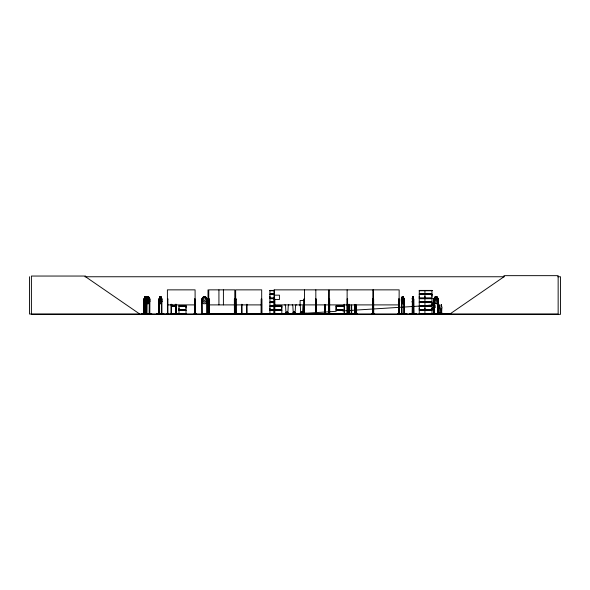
<?xml version="1.0" encoding="UTF-8"?>
<svg xmlns="http://www.w3.org/2000/svg" width="590" height="590" viewBox="0 0 590 590"><rect width="100%" height="100%" fill="white"/><g stroke="black" fill="none" stroke-linecap="round" stroke-linejoin="round"><path stroke-width="0.89" d="M178.991 309.853L178.991 306.394L186.02 306.394L186.012 309.853L178.991 309.853L178.999 308.128M186.012 308.128L186.012 306.394M274.357 309.853L269.925 309.853L269.932 308.128M274.357 298.024L269.925 298.024L269.932 296.298M281.806 308.128L281.806 306.394L274.896 306.394M343.159 309.853L336.13 309.853L336.138 306.394L343.159 306.394M431.969 309.853L419.269 309.853L419.276 308.128M419.269 298.024L419.269 294.572L431.969 294.572L431.961 298.024L419.269 298.024L419.276 296.298M424.94 309.853L424.94 308.128M424.94 298.024L424.94 296.298M431.961 296.298L431.961 294.572M210.932 313.747L202.267 313.637M271.348 314.02L281.983 313.747L269.932 313.784M301.106 313.747C315.62 311.682 298.562 317.671 301.195 311.94L302.05 311.94L302.05 313.585M306.748 313.74L300.244 313.895M412.499 298.909L412.55 314.028M413.472 298.872L413.029 302.198L412.388 300.782M439.196 313.46L439.395 308.629A1.254 0.627 -90 0 0 439.262 306.66C440.051 305.141 438.51 304.396 438.65 305.141M441.468 304.757L441.696 306.66A1.254 0.627 -90 0 1 441.822 308.629L441.622 313.46L440.996 313.46L440.937 308.629A1.254 0.627 -90 0 1 441.069 306.66L441.106 304.993M159.403 298.872L159.329 314.028M401.716 314.028L401.635 298.813M146.681 298.872L146.681 314.028M146.91 298.909L145.966 296.586L144.926 296.586M149.366 314.02L149.499 298.813M206.81 298.887L207.223 298.997L205.386 296.652L203.535 296.652L202.606 298.997L202.606 300.782L203.845 302.198L205.084 302.198L206.301 300.782L206.301 298.997L205.386 296.652M438.532 312.737L438.835 312.988L438.363 312.958M438.208 312.899L438.532 312.966M441.01 312.781L440.627 312.833L441.276 312.744M440.944 312.921L441.261 312.929M409.482 314.02L416.555 314.02M409.563 314.028L416.474 314.028M412.499 298.813L412.196 314.028M441.003 312.855L440.597 312.634L440.597 313.733M269.91 314.02L281.998 313.983M287.035 312.368L287.013 312.066M424.918 313.887L424.933 310.546M402.292 298.997L402.594 296.962L403.228 298.997M317.25 313.983L314.426 313.725L317.273 314.028M317.258 313.747L314.426 313.747M181.801 313.983L181.845 313.482L181.897 314.028M403.228 296.652L403.693 300.782L403.073 302.198L402.446 302.198L401.812 298.997L402.284 296.652L403.28 296.652M147.662 296.962L147.249 300.045L148.09 300.966L148.518 298.997L148.09 296.962L147.618 296.962M412.675 296.586L412.204 298.997L412.617 296.586L413.17 296.586M413.111 303.739L413.583 301.335M441.01 305.141L441.224 304.757M156.49 313.747L164.241 313.983M161.372 313.983L161.424 298.997L160.959 296.652L159.986 296.652M398.899 314.02L398.87 313.482M141.438 313.747L151.807 313.991M435.317 296.652L434.587 300.782L435.56 302.198L436.534 302.198L437.492 300.782L436.77 296.652L435.317 296.652L433.856 298.997L433.812 301.357L435.295 303.739L436.836 303.739M437.869 298.99L438.377 298.997L438.355 314.028M301.682 312.044L301.49 312.39M294.019 312.147L294.292 312.464L294.122 312.095M294.233 312.294L294.292 312.066M301.556 312.044L301.564 312.435M432.123 313.991L440.162 313.991L440.265 313.209L442.102 313.209L442.102 313.865M432.153 313.747L435.656 314.028M435.619 313.983L432.153 313.954M274.018 313.983L274.04 313.482M277.374 314.02L277.58 313.585M403.228 300.045L402.911 300.966L402.292 300.045M145.951 300.045L145.31 300.966L145.31 296.962L145.951 298.997M207.311 313.725L207.297 298.975L205.416 296.586L203.506 296.586L201.625 298.975L201.625 301.357L203.506 303.739L205.416 303.739L207.297 301.357M237.077 313.718L233.485 313.718L237.077 314.028M327.642 313.747L330.496 313.725M345.666 313.983L348.55 313.718L345.644 313.991M371.641 313.747L374.739 313.954M438.613 304.993L439.174 304.86M166.255 313.983L168.467 313.718L166.262 313.954M166.262 313.74L168.438 313.725M169.832 313.983L184.523 313.747M160.023 296.586L159.057 298.997L160.038 296.652L159.573 300.782L160.192 302.198L160.812 302.198L161.424 300.782M160.908 303.68L161.918 301.357L160.923 303.739L159.971 303.739M403.295 296.586L402.269 296.586C401.008 298.887 400.898 301.497 402.336 303.68M403.228 303.68L404.253 301.357L403.243 303.739L403.243 296.586L404.224 298.997L404.253 301.357M343.218 313.983L350.187 313.718C346.028 313.246 352.296 315.311 351.765 313.46L351.109 313.46L351.109 314.005M344.449 313.991L344.449 313.482M344.685 313.747L336.138 313.784M350.335 313.969L357.393 313.969M351.588 313.969L351.588 313.46M144.926 303.739L145.966 303.739L146.851 301.335M145.966 303.739L146.932 301.357M241.421 313.983L241.472 313.482M274.276 313.983L274.269 298.997M146.962 298.806L146.844 314.028M437.979 298.997L437.935 314.028L437.795 298.798M437.942 314.013L438.06 313.482M449.956 314.013L442.574 313.865M146.35 298.216L147.227 296.586L148.54 296.586L149.831 298.975L149.831 301.357L148.496 303.739L147.175 303.739M148.474 303.68L149.831 301.357M436.799 303.739L438.23 301.335M174.456 306.07L175.319 304.897L174.485 306.129L172.708 306.129M280.398 313.585L280.25 314.02M285.818 314.005L286.069 313.895M293.348 313.895L292.773 313.784L292.773 312.803L292.994 313.585M300.369 314.013L300.944 314.028M302.508 313.895L302.692 314.013M302.877 314.02L303.031 312.803L302.81 313.585M432.824 309.315L434.823 307.464L434.823 305.613L432.824 303.762M432.839 309.374L434.904 307.493L434.874 305.583L432.824 304.683L431.297 304.683M419.247 302.058L431.976 302.235M419.269 313.88L419.276 310.546L431.969 310.546L431.969 313.88L419.247 314.02M449.897 314.02L503.993 276.754L503.993 275.655L558.147 275.655L558.147 314.028L29.5 314.028L29.5 276.754M278.104 313.895L277.58 313.784M285.317 314.028L285.494 312.803L285.707 313.585M285.862 314.028L285.494 313.784L288.311 313.88M287.581 314.028L287.942 314.028M288.156 314.02L288.311 312.803L288.09 313.585M292.751 313.895L293.473 314.013M292.596 314.028L295.774 314.028L294.823 314.005L295.59 313.784L295.59 312.803L295.376 313.585M300.399 314.028L300.214 312.803L300.435 313.585M201.566 313.991L202.267 313.482M302.759 313.423L336.212 311.321M342.643 310.915L419.645 306.062M84.871 276.754L504.273 276.754M557.734 276.754L560.5 276.754L560.5 314.345L31.403 314.345L31.403 276.046L85.565 276.046L85.565 276.754L139.719 314.028M269.918 290.405L274.357 290.405M419.261 290.405L431.976 290.405M274.357 290.546L269.918 290.531L269.932 293.879L274.357 293.879M269.932 290.752L274.35 290.752M419.276 290.752L431.961 290.752M269.881 294.115L274.365 294.115M419.217 294.115L432.02 294.115M269.881 294.329L274.365 294.329M419.217 294.329L432.02 294.329M274.357 294.572L269.925 294.572L269.925 298.024M274.402 295.155L279.417 295.155L279.417 299.536L274.402 299.536M159.971 296.586L160.974 296.586L161.889 298.997L161.867 301.357M436.836 296.586L435.295 296.586L433.812 298.975L434.432 298.997L434.358 314.028M144.948 296.652L145.951 296.652L146.423 300.782L145.796 302.198L145.162 302.198L144.521 300.782L145 296.652L144.048 298.997L144.115 314.028M413.162 296.652L412.624 296.652L412.388 298.997L412.358 314.028M413 296.962L412.786 300.966L412.941 296.962M269.881 298.267L274.365 298.267M419.217 298.267L432.02 298.267M269.881 298.481L274.365 298.481M419.217 298.481L432.02 298.481M274.357 298.724L269.925 298.724L269.925 302.05L274.35 301.962M144.277 298.783L144.248 314.028L144.277 313.482L143.768 313.482M161.616 298.783L161.66 314.028M403.892 298.783L403.921 314.028M149.248 298.997L149.831 298.975L149.779 314.028M161.867 298.975L161.402 298.997M401.311 298.975L401.856 298.997M404.202 298.975L404.135 314.028L404.106 313.482M413.494 314.028L413.656 298.975L413.678 314.028M436.77 296.652L438.318 298.975L436.799 296.586M144.299 298.997L143.82 298.997L143.783 314.028M146.416 298.997L146.903 298.997L145.914 296.586L145.9 314.028M159.359 298.997L158.894 298.997L158.894 314.028M167.398 298.997L167.944 298.997M208.012 298.997L208.211 314.028M208.764 298.997L209.303 298.997L209.354 314.028M235.653 298.997L236.192 298.997M274.07 298.997L274.881 298.997L274.822 314.028M304.44 298.997L303.931 298.997L304.02 314.028M315.834 298.997L316.174 314.028M329.102 298.997L329.64 298.997L329.692 314.028M347.141 298.997L347.68 298.997M398.707 298.997L399.246 298.997L399.297 314.028M403.892 298.997L404.393 298.997L404.423 314.028M413.509 298.997L413.841 314.028M304.02 300.502L300.104 300.502L300.104 304.89M433.893 301.335L435.332 303.739M419.276 301.962L431.961 301.962L431.969 298.724L419.269 298.724L419.269 302.05L431.976 302.058M274.357 302.058L269.859 302.146L274.357 302.198M274.357 302.375L269.918 302.353L269.932 305.701L274.357 305.701M431.976 302.375L419.261 302.375L419.276 305.701C422.772 307.707 432.551 302.618 434.557 306.837L431.924 307.464M269.932 302.574L274.35 302.574M419.276 302.574L431.961 302.574M401.34 301.335L402.321 303.739L403.295 303.739M413.17 303.739L412.617 303.739L412.145 301.335L412.675 303.739M431.371 303.732L433.222 303.732M431.371 304.241L433.222 304.241L433.119 303.732M167.398 304.897L195.083 304.897M208.764 304.897L234.805 304.897M235.653 304.897L261.695 304.897M274.372 304.897L328.859 304.897M329.102 304.897L399.15 304.897M434.823 305.613L432.839 303.703M178.991 305.701L186.02 305.701M274.896 305.701L281.814 305.701M336.13 305.701L343.159 305.701M178.94 305.945L186.071 305.945M269.881 305.945L274.365 305.945M274.852 305.945L281.865 305.945M336.079 305.945L343.21 305.945M419.217 305.945L432.02 305.945M174.478 306.07L172.737 306.07L171.904 304.897M178.94 306.158L186.071 306.158M269.881 306.158L274.365 306.158M274.852 306.158L281.865 306.158M336.079 306.158L343.21 306.158M419.217 306.158L432.02 306.158M274.357 306.394L269.925 306.394L269.925 309.853M431.969 306.394L419.269 306.394L419.269 309.853M439.262 313.46L438.569 313.46L438.444 308.629A1.254 0.627 -90 0 1 438.569 306.66L438.636 306.66A1.254 0.627 -90 0 0 438.51 308.629L438.636 313.46M439.196 305.303L439.262 306.66M434.904 307.493L431.297 308.378M439.329 308.629L439.395 308.629A1.254 0.627 -90 0 0 439.196 306.66M431.371 308.747L433.222 308.747L433.119 309.256M431.371 309.256L433.222 309.256M431.482 309.374L432.868 309.374M274.896 309.853L281.814 309.853L281.814 306.394M178.94 310.089L186.071 310.089M269.881 310.089L274.365 310.089M274.852 310.089L281.865 310.089M336.079 310.089L343.21 310.089M419.217 310.089L432.02 310.089M178.94 310.303L186.071 310.303M269.881 310.303L274.365 310.303M274.852 310.303L281.865 310.303M336.079 310.303L343.21 310.303M419.217 310.303L432.02 310.303M274.357 310.546L269.925 310.546L269.925 313.88M274.896 310.546L281.814 310.546L281.814 313.88M336.13 310.546L343.159 310.546M438.164 312.634L438.835 312.744M440.642 312.899L441.291 312.914M437.839 313.209L439.675 313.209L439.675 313.865M355.954 313.46L356.611 313.46M145.752 313.482L146.895 313.482M149.204 313.482L149.786 313.482M159.366 313.482L158.85 313.482L158.88 314.028M161.358 313.482L161.874 313.482L161.852 314.028M171.543 313.482L170.886 313.482L170.886 314.028M175.54 313.482L176.196 313.482M194.56 313.482L195.209 313.482M207.282 313.482L206.655 313.482L206.655 314.028M207.96 313.482L349.472 313.482M355.298 313.482L354.656 313.482L354.656 314.028M372.696 313.482L373.691 313.482M399.297 313.482L398.656 313.482L398.656 314.028M401.384 313.482L401.908 313.482M403.921 313.482L404.438 313.482M412.167 313.482L412.572 313.482M413.465 313.482L413.87 313.482M433.856 313.482L434.483 313.482L434.476 314.028M437.81 313.482L438.429 313.482M194.162 313.991L196.286 313.725L194.088 314.028M242.099 313.637L246.487 313.637M260.374 314.028L263.288 313.991L260.441 313.991M323.187 313.718L327.236 313.983M397.822 314.028L406.768 314.028M443.09 313.629L443.894 313.629M445.516 313.629L446.32 313.629M178.991 313.88L178.991 310.546L186.02 310.546L186.02 313.88L175.127 313.718L186.012 313.784M194.125 313.747L196.293 313.747M237.04 313.747L233.552 313.991M263.258 313.74L260.382 313.718M353.889 313.991L356.736 313.991M397.83 313.718L406.79 313.747M409.556 313.747L416.481 313.747M419.276 313.784L431.961 313.784M440.339 313.733L442.028 313.733L442.028 313.209M357.614 313.998L353.823 313.718M406.798 313.983L397.852 313.74M436.689 313.991L450.104 314.013M279.999 314.013L280.198 313.482M336.094 314.013L344.685 313.954L344.626 313.482M304.551 313.725L304.44 289.86M247.121 313.718L247.055 304.3M348.992 313.991L348.919 304.3M149.233 313.983L149.248 301.645M179.574 313.983L179.537 313.482M171.882 304.897L172.737 306.129M146.608 300.782L147.463 302.198L148.311 302.198L149.152 300.782L148.518 296.652L147.198 296.652L146.608 298.997L146.556 314.028M148.496 296.586L149.794 298.997M438.857 314.013L438.783 313.209M145 303.68L143.96 301.357L144.985 303.739L144.985 296.586L143.99 298.997L143.953 314.028M355.895 313.932L356.013 305.163L356.058 314.005M160.908 296.652L161.837 298.997L161.822 314.028M160.038 303.68L159.027 301.357L160.023 303.739M413.111 296.586L413.642 298.997M413.103 296.652L413.339 298.997M440.937 308.629L441.069 313.46M441.231 313.733L441.231 313.209L441.165 313.865M440.959 312.634L440.877 313.733M440.671 312.634L440.671 313.733M440.103 314.028L436.63 314.028M439.602 313.209L439.602 313.733M438.731 313.209L438.731 313.865M438.636 305.303L438.569 306.66M438.532 312.634L438.532 313.733M438.451 312.634L438.429 314.028M438.259 298.997L438.193 314.028M434.225 298.806L434.306 314.028M434.115 313.482L434.115 314.028M434.026 298.997L433.982 314.028M433.893 298.997L433.908 314.028M424.933 290.546L424.94 293.879M424.933 294.572L424.933 298.024M424.94 298.724L424.933 302.05M424.933 302.375L424.94 305.701M424.933 306.394L424.933 309.853M413.701 298.997L413.701 314.028M412.27 313.482L412.299 314.028M404.253 313.482L404.253 314.028M402.269 296.586L402.269 303.739M401.856 301.645L401.886 314.028M401.598 302.53L401.606 314.028M401.429 298.997L401.436 314.028M399.069 314.028L399.15 289.86L329.102 289.86L329.05 314.028M398.803 298.997L398.759 314.028M373.691 314.028L373.64 298.997L372.74 298.997L372.696 314.028M373.544 298.997L373.595 314.028M373.477 313.482L373.463 314.028M373.278 298.997L373.264 314.028M373.182 289.86L373.205 314.028M373.101 289.86L373.123 314.028M372.924 313.482L372.91 314.028M372.843 298.997L372.792 314.028M356.552 305.163L356.611 314.005M356.5 305.163L356.441 314.005M355.246 304.425L355.209 314.028M355.143 304.425L355.062 314.028M354.87 313.482L354.885 314.028M354.708 304.425L354.752 314.028M351.662 305.163L351.714 314.005M351.286 313.46L351.293 314.005M351.22 305.163L351.212 314.005M349.457 314.028L349.413 304.3L349.361 314.028M348.867 304.3L348.815 314.028M348.366 313.563L348.366 314.028M347.724 313.482L347.724 314.028M347.576 298.997L347.628 314.028M347.51 313.482L347.495 314.028M347.237 298.997L347.237 314.028M347.141 289.86L347.09 314.028M344.523 304.3L344.575 314.028M344.147 313.482L344.154 314.028M344.081 304.3L344.081 314.028M343.97 313.482L343.97 314.028M336.13 306.394L336.13 309.853M329.537 298.997L329.589 314.028M329.471 313.482L329.456 314.028M329.264 313.482L329.279 314.028M329.198 298.997L329.146 314.028M328.947 314.028L328.637 298.997L328.711 314.028M328.792 314.028L328.859 289.86L274.372 289.86L274.328 314.028M328.615 313.482L328.615 314.028M325.223 304.425L325.208 314.028M325.083 304.425L325.127 314.028M324.95 313.482L325.024 314.028M324.869 304.425L324.825 314.028M324.729 304.425L324.729 314.028L324.684 313.482M316.056 298.997L316.078 314.028M315.93 298.997L315.93 314.028M315.834 289.86L315.827 314.028M304.315 298.997L304.359 314.028M304.182 298.997L304.219 314.028M304.056 313.482L304.086 314.028M303.835 304.425L303.872 314.028M303.806 313.482L303.798 314.028M294.617 313.585L294.617 311.94L293.754 311.94L293.754 313.585M287.33 313.585L287.33 311.94L286.467 311.94L286.467 313.585M280.235 313.482L280.316 314.028M280.066 313.482L280.066 314.028L279.697 313.637M279.925 313.482L279.859 314.028M279.771 313.482L279.815 314.028M276.312 313.637L276.312 314.028M276.268 313.482L276.194 314.028L276.068 313.482M275.943 313.482L275.928 314.028M275.818 313.482L275.862 314.028M275.751 313.482L275.7 314.028M274.933 313.482L274.933 314.028M274.431 313.482L274.431 314.028M274.07 289.86L274.07 314.028M273.731 313.563L273.731 314.028M261.849 314.028L261.798 298.997L261.259 298.997L261.208 314.028M261.695 314.028L261.695 289.86L235.653 289.86L235.69 314.028M261.613 313.482L261.628 314.028M261.436 313.482L261.422 314.028M261.355 298.997L261.304 314.028M246.996 313.482L246.996 314.028M246.546 304.3L246.605 314.028M246.487 313.482L246.487 314.028M242.04 304.3L242.099 314.028M241.531 304.3L241.59 314.028M236.243 313.482L236.243 314.028M236.089 298.997L236.14 314.028M236.03 313.482L236.015 314.028M235.749 298.997L235.816 314.028M234.857 314.028L234.909 298.997L234.37 298.997L234.414 314.028M234.805 314.028L234.805 289.86L208.764 289.86L208.764 314.028M234.547 313.482L234.532 314.028M234.319 313.482L234.319 314.028M223.404 289.86L223.404 304.897M218.927 289.86L218.927 304.897M209.207 298.997L209.258 314.028M209.14 313.482L209.126 314.028M208.926 313.482L208.941 314.028M208.867 298.997L208.867 314.028M208.617 313.563L208.617 314.028M208.13 313.563L208.13 314.028M208.019 289.86L208.012 314.028M207.164 313.482L207.164 314.028M206.707 298.806L206.773 314.028M202.267 314.028L202.156 298.806L201.699 298.997L201.758 314.028M202.149 313.482L202.149 314.028M195.002 313.482L195.017 314.028M194.685 298.997L194.752 314.028M194.56 314.028L194.612 298.997L195.157 298.997L195.157 314.028L195.083 289.86L167.398 289.86L167.442 314.028M182.111 313.482L182.111 314.028M181.676 313.482L181.646 314.028M179.699 313.482L179.729 314.028M179.426 313.482L179.508 314.028M179.257 313.482L179.264 314.028M176.137 304.3L176.1 314.028M176.071 304.3L176.004 314.028M175.746 313.482L175.732 314.028M175.665 304.3L175.614 314.028M175.591 304.3L175.54 314.028M171.484 304.3L171.469 314.028M171.417 304.3L171.417 314.028M171.078 313.482L171.093 314.028M171.012 304.3L171.012 314.028M167.87 298.997L167.921 314.028L168.003 313.482L167.346 313.482L167.346 314.028M167.803 313.482L167.796 314.028M167.538 313.482L167.553 314.028M161.572 298.997L161.542 314.028M159.153 300.76L159.153 298.997L159.123 314.028M159.153 302.53L159.182 314.028M149.595 298.997L149.595 314.028M149.469 313.482L149.447 314.028M146.416 301.645L146.386 314.028M146.291 303.415L146.283 314.028L146.143 303.415M146.084 313.482L146.018 314.028M145.796 303.415L145.752 314.028M303.503 304.602A1.881 1.881 0 0 1 302.95 305.93L302.567 313.179L300.686 313.179L300.295 305.93A1.881 1.881 0 0 1 299.742 304.602M296.062 304.602A1.881 1.881 0 0 1 295.509 305.93L295.125 313.179L293.245 313.179L292.854 305.93A1.881 1.881 0 0 1 292.301 304.602M288.783 304.602A1.881 1.881 0 0 1 288.23 305.93L287.839 313.179L285.958 313.179L285.567 305.93A1.881 1.881 0 0 1 285.022 304.602M160.34 296.962L160.038 300.045L160.65 300.966L160.967 298.997L160.288 296.962M435.796 296.962L435.324 300.045L436.283 300.966L436.777 298.997L436.283 296.962L435.796 296.962M204.14 296.962L203.543 300.045L204.14 300.966L204.76 300.966L205.386 298.997L204.76 296.962L204.14 296.962M431.976 290.538L419.261 290.531L419.276 293.879L431.969 293.879L431.969 290.546"/></g></svg>
